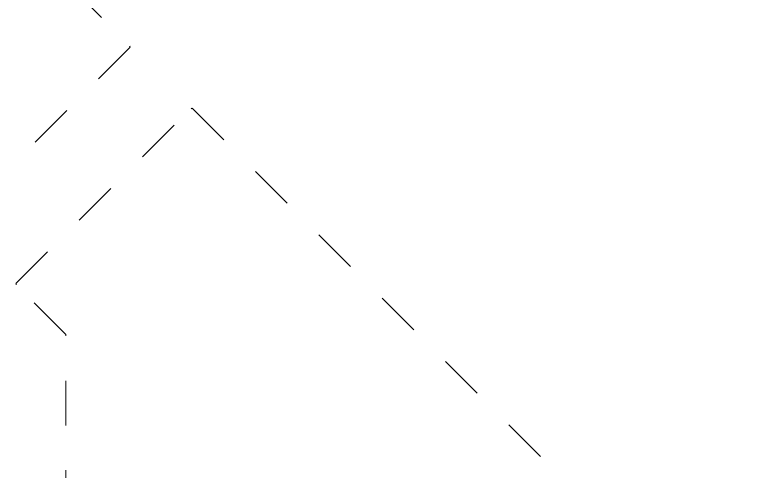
# Model space of a CAD drawing. Header units: metres. Extents: x 1807 to 3745, y 842 to 1968.
# Drawn here: x 2558.6 to 2637.8, y 1460.7 to 1510.4 of the extents above; entities that cross this region are included whole.
import ezdxf

# ---------------------------------------------------------------- set-up
doc = ezdxf.new("R2010")
doc.units = ezdxf.units.M
doc.header["$MEASUREMENT"] = 0
doc.linetypes.add('DGN2', pattern=[9.732586, 4.866293, -4.866293])
doc.layers.add('Level 1', color=7, linetype='Continuous', lineweight=0)

msp = doc.modelspace()

# ---------------------------------------------------------------- linework, layer by layer
at = {"layer": 'Level 1', "color": 7, "linetype": 'DGN2', "lineweight": 0}
for p, q in [((2433.902, 1644.279), (2571.208, 1506.972)), ((2571.208, 1506.972), (2571.138, 1506.902)), ((2571.208, 1506.831), (2552.169, 1487.791)), ((2571.138, 1506.902), (2571.208, 1506.831)), ((2558.792, 1481.169), (2577.831, 1500.208)), ((2577.831, 1500.208), (2577.902, 1500.138)), ((2577.902, 1500.138), (2577.973, 1500.208)), ((2577.973, 1500.208), (2637.79, 1440.392)), ((2558.862, 1481.098), (2558.792, 1481.169)), ((2558.792, 1481.028), (2558.862, 1481.098)), ((2564.21, 1475.609), (2558.792, 1481.028)), ((2564.21, 1368.391), (2564.21, 1475.609))]:
    msp.add_line(p, q, dxfattribs=at)

doc.saveas('drawing.dxf')
